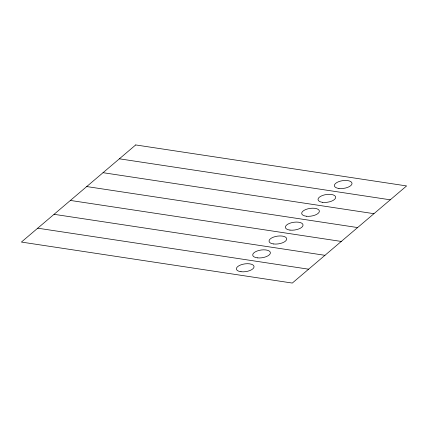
<?xml version="1.0" encoding="UTF-8"?>
<svg xmlns="http://www.w3.org/2000/svg" width="428" height="428" viewBox="0 0 428 428"><rect width="100%" height="100%" fill="white"/><g stroke="black" fill="none" stroke-linecap="round" stroke-linejoin="round"><path stroke-width="0.64" d="M119.375 158.809L390.272 199.812M103.046 172.687L373.944 213.684M86.713 186.56L357.615 227.562M70.385 200.438L341.287 241.44M54.056 214.316L324.954 255.313M37.728 228.188L308.625 269.191M135.703 144.937L21.4 242.066L292.297 283.063L406.6 185.934L135.703 144.937M240.991 271.721A8.918 3.895 -8.4 0 0 254.061 266.617A8.918 3.895 -8.4 0 0 240.611 264.959A8.918 3.895 -8.4 0 0 240.991 271.721M257.319 257.843A8.918 3.895 -8.4 0 0 270.389 252.739A8.918 3.895 -8.4 0 0 256.939 251.086A8.918 3.895 -8.4 0 0 257.319 257.843M273.647 243.971A8.918 3.895 -8.4 0 0 286.717 238.867A8.918 3.895 -8.4 0 0 273.267 237.208A8.918 3.895 -8.4 0 0 273.647 243.971M289.975 230.093A8.918 3.895 -8.4 0 0 303.045 224.989A8.918 3.895 -8.4 0 0 289.596 223.336A8.918 3.895 -8.4 0 0 289.975 230.093M306.304 216.22A8.918 3.895 -8.4 0 0 319.374 211.116A8.918 3.895 -8.4 0 0 305.924 209.458A8.918 3.895 -8.4 0 0 306.304 216.22M322.632 202.342A8.918 3.895 -8.4 0 0 335.702 197.238A8.918 3.895 -8.4 0 0 322.252 195.58A8.918 3.895 -8.4 0 0 322.632 202.342M338.96 188.47A8.918 3.895 -8.4 0 0 352.03 183.366A8.918 3.895 -8.4 0 0 338.58 181.707A8.918 3.895 -8.4 0 0 338.96 188.47"/></g></svg>
